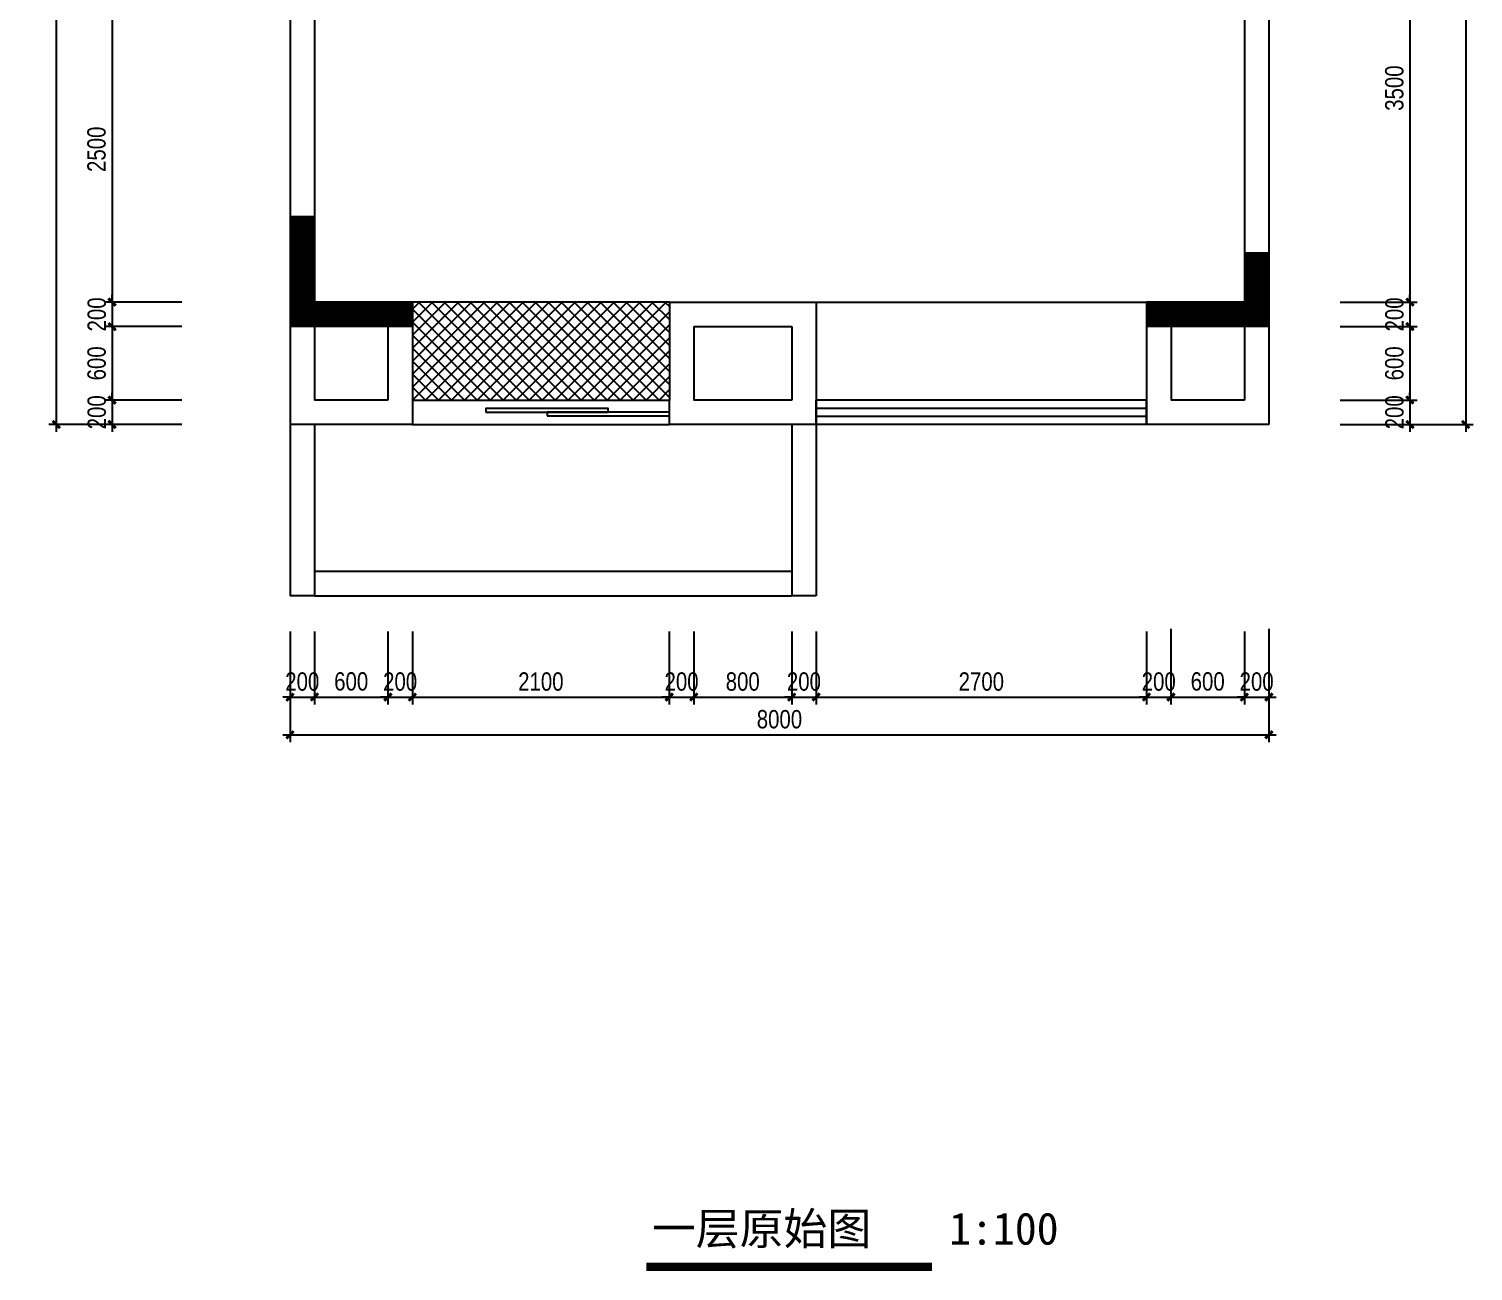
# Model space of a CAD drawing. Extents: x 160245 to 405305, y -111140 to 232735.
# Drawn here: x 332191 to 343994, y -10912 to -757 of the extents above; entities that cross this region are included whole.
import ezdxf

# ---------------------------------------------------------------- set-up
doc = ezdxf.new("R2010")
doc.units = 0
doc.header["$LTSCALE"] = 10
doc.header["$MEASUREMENT"] = 0
doc.layers.get('Defpoints').update_dxf_attribs({"color": 229})
for name, color, linetype in [('DIM_SYMB', 3, 'Continuous'), ('Door 门', 107, 'Continuous'), ('P-O wall 原始墙体', 245, 'Continuous'), ('P-O wall 拆除墙体', 245, 'Continuous'), ('P-o 原建筑尺寸', 8, 'Continuous'), ('P-window 窗', 107, 'Continuous'), ('PUB_TEXT', 30, 'Continuous')]:
    doc.layers.add(name, color=color, linetype=linetype)
doc.styles.add('PDC DIM', font='PMingLiU-ExtB.ttf', dxfattribs={"width": 0.85})
doc.styles.add('黑体', font='simhei.ttf')
doc.dimstyles.new('PDC-A2', dxfattribs={"dimscale": 0, "dimtxt": 2.5, "dimasz": 1, "dimexe": 1, "dimexo": 1, "dimgap": 0.7, "dimtad": 1, "dimdec": 0, "dimtxsty": 'PDC DIM', "dimblk": 'ARCHTICK', "dimcen": 1, "dimdle": 1, "dimclrd": 8, "dimclre": 8, "dimclrt": 9, "dimadec": 0, "dimazin": 0, "dimtfac": 1, "dimtdec": 0, "dimtix": 1, "dimtmove": 2, "dimatfit": 3, "dimldrblk": 'PDC A2 T R', "dimfxl": 10, "dimfxlon": 1, "dimarcsym": 0})
pattern_1 = [(45, (123409.743, 0), (-8.8388348, 8.8388348), [])]

# ---------------------------------------------------------------- blocks, each defined once
blk = doc.blocks.new('$WINLIB2D$00000001')
at = {"color": 0}
for points in [[(-0.5, 0.5), (-0.5, -0.5)], [(-0.5, 0.5), (0.5, 0.5)], [(0.5, -0.5), (0.5, 0.5)], [(0.5, 0.1667), (-0.5, 0.1667)], [(0.5, -0.1667), (-0.5, -0.1667)], [(-0.5, -0.5), (0.5, -0.5)]]:
    blk.add_lwpolyline(points, dxfattribs=at)
blk = doc.blocks.new('_ArchTick')
at = {"color": 0, "linetype": 'ByBlock', "const_width": 0.4}
blk.add_lwpolyline([(-0.5, -0.5), (0.5, 0.5)], dxfattribs=at)
blk = doc.blocks.new('*D1817')
at = {"layer": 'Defpoints', "color": 0}
for p in [(334325, -5622), (334525, -5622), (334525, -6219)]:
    blk.add_point(p, dxfattribs=at)
at = {"layer": 'P-o 原建筑尺寸', "color": 8, "lineweight": -2}
for p, q in [((334325, -5682), (334325, -6279)), ((334525, -5682), (334525, -6279)), ((334325, -6219), (334265, -6219)), ((334325, -6219), (334525, -6219)), ((334525, -6219), (334585, -6219))]:
    blk.add_line(p, q, dxfattribs=at)
at = {"layer": 'P-o 原建筑尺寸', "color": 8, "lineweight": -2, "xscale": 60, "yscale": 60, "zscale": 60}
blk.add_blockref('_ArchTick', (334325, -6219), dxfattribs=at)
at = {"layer": 'P-o 原建筑尺寸', "color": 8, "lineweight": -2, "xscale": 60, "yscale": 60, "zscale": 60, "rotation": 180}
blk.add_blockref('_ArchTick', (334525, -6219), dxfattribs=at)
at = {"layer": 'P-o 原建筑尺寸', "color": 9, "insert": (334425, -6093), "char_height": 150, "attachment_point": 5, "style": 'PDC DIM'}
blk.add_mtext('200', dxfattribs=at)
blk = doc.blocks.new('PDC A2 T R')
at = {"color": 0, "linetype": 'ByBlock'}
blk.add_line((0, 0), (-2, 0), dxfattribs=at)
for points in [[(-2.15, 0.89), (-1.49, 1.35), (-0.6, 0), (0, 0)], [(-2.15, -0.89), (-1.49, -1.35), (-0.6, 0), (0, 0)]]:
    blk.add_solid(points, dxfattribs=at)
blk = doc.blocks.new('*D1818')
at = {"layer": 'Defpoints', "color": 0}
for p in [(334525, -5622), (335125, -5622), (335125, -6219)]:
    blk.add_point(p, dxfattribs=at)
at = {"layer": 'P-o 原建筑尺寸', "color": 8, "lineweight": -2}
for p, q in [((334525, -5682), (334525, -6279)), ((335125, -5682), (335125, -6279)), ((334465, -6219), (335185, -6219))]:
    blk.add_line(p, q, dxfattribs=at)
at = {"layer": 'P-o 原建筑尺寸', "color": 8, "lineweight": -2, "xscale": 60, "yscale": 60, "zscale": 60, "rotation": 180}
blk.add_blockref('_ArchTick', (334525, -6219), dxfattribs=at)
at = {"layer": 'P-o 原建筑尺寸', "color": 8, "lineweight": -2, "xscale": 60, "yscale": 60, "zscale": 60}
blk.add_blockref('_ArchTick', (335125, -6219), dxfattribs=at)
at = {"layer": 'P-o 原建筑尺寸', "color": 9, "insert": (334825, -6092), "char_height": 150, "attachment_point": 5, "style": 'PDC DIM'}
blk.add_mtext('600', dxfattribs=at)
blk = doc.blocks.new('*D1819')
at = {"layer": 'Defpoints', "color": 0}
for p in [(338425, -5622), (338625, -5622), (338625, -6219)]:
    blk.add_point(p, dxfattribs=at)
at = {"layer": 'P-o 原建筑尺寸', "color": 8, "lineweight": -2}
for p, q in [((338425, -5682), (338425, -6279)), ((338625, -5682), (338625, -6279)), ((338425, -6219), (338365, -6219)), ((338425, -6219), (338625, -6219)), ((338625, -6219), (338685, -6219))]:
    blk.add_line(p, q, dxfattribs=at)
at = {"layer": 'P-o 原建筑尺寸', "color": 8, "lineweight": -2, "xscale": 60, "yscale": 60, "zscale": 60}
blk.add_blockref('_ArchTick', (338425, -6219), dxfattribs=at)
at = {"layer": 'P-o 原建筑尺寸', "color": 8, "lineweight": -2, "xscale": 60, "yscale": 60, "zscale": 60, "rotation": 180}
blk.add_blockref('_ArchTick', (338625, -6219), dxfattribs=at)
at = {"layer": 'P-o 原建筑尺寸', "color": 9, "insert": (338525, -6093), "char_height": 150, "attachment_point": 5, "style": 'PDC DIM'}
blk.add_mtext('200', dxfattribs=at)
blk = doc.blocks.new('*D1820')
at = {"layer": 'Defpoints', "color": 0}
for p in [(338625, -5622), (341325, -5622), (341325, -6219)]:
    blk.add_point(p, dxfattribs=at)
at = {"layer": 'P-o 原建筑尺寸', "color": 8, "lineweight": -2}
for p, q in [((338625, -5682), (338625, -6279)), ((341325, -5682), (341325, -6279)), ((338565, -6219), (341385, -6219))]:
    blk.add_line(p, q, dxfattribs=at)
at = {"layer": 'P-o 原建筑尺寸', "color": 8, "lineweight": -2, "xscale": 60, "yscale": 60, "zscale": 60, "rotation": 180}
blk.add_blockref('_ArchTick', (338625, -6219), dxfattribs=at)
at = {"layer": 'P-o 原建筑尺寸', "color": 8, "lineweight": -2, "xscale": 60, "yscale": 60, "zscale": 60}
blk.add_blockref('_ArchTick', (341325, -6219), dxfattribs=at)
at = {"layer": 'P-o 原建筑尺寸', "color": 9, "insert": (339975, -6093), "char_height": 150, "attachment_point": 5, "style": 'PDC DIM'}
blk.add_mtext('2700', dxfattribs=at)
blk = doc.blocks.new('*D1821')
at = {"layer": 'Defpoints', "color": 0}
for p in [(342125, -5622), (342325, -5602), (342325, -6219)]:
    blk.add_point(p, dxfattribs=at)
at = {"layer": 'P-o 原建筑尺寸', "color": 8, "lineweight": -2}
for p, q in [((342325, -5662), (342325, -6279)), ((342125, -5682), (342125, -6279)), ((342125, -6219), (342065, -6219)), ((342125, -6219), (342325, -6219)), ((342325, -6219), (342385, -6219))]:
    blk.add_line(p, q, dxfattribs=at)
at = {"layer": 'P-o 原建筑尺寸', "color": 8, "lineweight": -2, "xscale": 60, "yscale": 60, "zscale": 60}
blk.add_blockref('_ArchTick', (342125, -6219), dxfattribs=at)
at = {"layer": 'P-o 原建筑尺寸', "color": 8, "lineweight": -2, "xscale": 60, "yscale": 60, "zscale": 60, "rotation": 180}
blk.add_blockref('_ArchTick', (342325, -6219), dxfattribs=at)
at = {"layer": 'P-o 原建筑尺寸', "color": 9, "insert": (342225, -6093), "char_height": 150, "attachment_point": 5, "style": 'PDC DIM'}
blk.add_mtext('200', dxfattribs=at)
blk = doc.blocks.new('*D1822')
at = {"layer": 'Defpoints', "color": 0}
for p in [(334325, -5719), (342325, -5719), (342325, -6527)]:
    blk.add_point(p, dxfattribs=at)
at = {"layer": 'P-o 原建筑尺寸', "color": 8, "lineweight": -2}
for p, q in [((334325, -5927), (334325, -6587)), ((342325, -5927), (342325, -6587)), ((334265, -6527), (342385, -6527))]:
    blk.add_line(p, q, dxfattribs=at)
at = {"layer": 'P-o 原建筑尺寸', "color": 8, "lineweight": -2, "xscale": 60, "yscale": 60, "zscale": 60, "rotation": 180}
blk.add_blockref('_ArchTick', (334325, -6527), dxfattribs=at)
at = {"layer": 'P-o 原建筑尺寸', "color": 8, "lineweight": -2, "xscale": 60, "yscale": 60, "zscale": 60}
blk.add_blockref('_ArchTick', (342325, -6527), dxfattribs=at)
at = {"layer": 'P-o 原建筑尺寸', "color": 9, "insert": (338325, -6401), "char_height": 150, "attachment_point": 5, "style": 'PDC DIM'}
blk.add_mtext('8000', dxfattribs=at)
blk = doc.blocks.new('*D1828')
at = {"layer": 'Defpoints', "color": 0, "transparency": 16777216}
for p in [(333502, -491), (332871, -2991), (333502, -2991)]:
    blk.add_point(p, dxfattribs=at)
at = {"layer": 'P-o 原建筑尺寸', "color": 8, "lineweight": -2, "transparency": 16777216}
for p, q in [((332871, -431), (332871, -3051)), ((333442, -491), (332811, -491)), ((333442, -2991), (332811, -2991))]:
    blk.add_line(p, q, dxfattribs=at)
at = {"layer": 'P-o 原建筑尺寸', "color": 8, "lineweight": -2, "transparency": 16777216, "xscale": 60, "yscale": 60, "zscale": 60}
for p, rotation in [((332871, -491), 90), ((332871, -2991), 270)]:
    blk.add_blockref('_ArchTick', p, dxfattribs=dict(at, rotation=rotation))
at = {"layer": 'P-o 原建筑尺寸', "color": 9, "transparency": 16777216, "insert": (332744, -1741), "char_height": 150, "attachment_point": 5, "rotation": 90, "style": 'PDC DIM'}
blk.add_mtext('2500', dxfattribs=at)
blk = doc.blocks.new('*D1829')
at = {"layer": 'Defpoints', "color": 0, "transparency": 16777216}
for p in [(333502, -2991), (332871, -3191), (333502, -3191)]:
    blk.add_point(p, dxfattribs=at)
at = {"layer": 'P-o 原建筑尺寸', "color": 8, "lineweight": -2, "transparency": 16777216}
for p, q in [((332871, -2991), (332871, -2931)), ((333442, -2991), (332811, -2991)), ((332871, -2991), (332871, -3191)), ((333442, -3191), (332811, -3191)), ((332871, -3191), (332871, -3251))]:
    blk.add_line(p, q, dxfattribs=at)
at = {"layer": 'P-o 原建筑尺寸', "color": 8, "lineweight": -2, "transparency": 16777216, "xscale": 60, "yscale": 60, "zscale": 60}
for p, rotation in [((332871, -2991), 270), ((332871, -3191), 90)]:
    blk.add_blockref('_ArchTick', p, dxfattribs=dict(at, rotation=rotation))
at = {"layer": 'P-o 原建筑尺寸', "color": 9, "transparency": 16777216, "insert": (332746, -3091), "char_height": 150, "attachment_point": 5, "rotation": 90, "style": 'PDC DIM'}
blk.add_mtext('200', dxfattribs=at)
blk = doc.blocks.new('*D1830')
at = {"layer": 'Defpoints', "color": 0, "transparency": 16777216}
for p in [(333502, -3191), (332871, -3791), (333502, -3791)]:
    blk.add_point(p, dxfattribs=at)
at = {"layer": 'P-o 原建筑尺寸', "color": 8, "lineweight": -2, "transparency": 16777216}
for p, q in [((332871, -3131), (332871, -3851)), ((333442, -3191), (332811, -3191)), ((333442, -3791), (332811, -3791))]:
    blk.add_line(p, q, dxfattribs=at)
at = {"layer": 'P-o 原建筑尺寸', "color": 8, "lineweight": -2, "transparency": 16777216, "xscale": 60, "yscale": 60, "zscale": 60}
for p, rotation in [((332871, -3191), 90), ((332871, -3791), 270)]:
    blk.add_blockref('_ArchTick', p, dxfattribs=dict(at, rotation=rotation))
at = {"layer": 'P-o 原建筑尺寸', "color": 9, "transparency": 16777216, "insert": (332745, -3491), "char_height": 150, "attachment_point": 5, "rotation": 90, "style": 'PDC DIM'}
blk.add_mtext('600', dxfattribs=at)
blk = doc.blocks.new('*D1831')
at = {"layer": 'Defpoints', "color": 0, "transparency": 16777216}
for p in [(333502, -3791), (332871, -3991), (333502, -3991)]:
    blk.add_point(p, dxfattribs=at)
at = {"layer": 'P-o 原建筑尺寸', "color": 8, "lineweight": -2, "transparency": 16777216}
for p, q in [((332871, -3791), (332871, -3731)), ((333442, -3791), (332811, -3791)), ((332871, -3791), (332871, -3991)), ((333442, -3991), (332811, -3991)), ((332871, -3991), (332871, -4051))]:
    blk.add_line(p, q, dxfattribs=at)
at = {"layer": 'P-o 原建筑尺寸', "color": 8, "lineweight": -2, "transparency": 16777216, "xscale": 60, "yscale": 60, "zscale": 60}
for p, rotation in [((332871, -3791), 270), ((332871, -3991), 90)]:
    blk.add_blockref('_ArchTick', p, dxfattribs=dict(at, rotation=rotation))
at = {"layer": 'P-o 原建筑尺寸', "color": 9, "transparency": 16777216, "insert": (332746, -3891), "char_height": 150, "attachment_point": 5, "rotation": 90, "style": 'PDC DIM'}
blk.add_mtext('200', dxfattribs=at)
blk = doc.blocks.new('*D1832')
at = {"layer": 'Defpoints', "color": 0, "transparency": 16777216}
for p in [(333502, 6709), (332415, -3991), (333502, -3991)]:
    blk.add_point(p, dxfattribs=at)
at = {"layer": 'P-o 原建筑尺寸', "color": 8, "lineweight": -2, "transparency": 16777216}
for p, q in [((332415, 6769), (332415, -4051)), ((333015, 6709), (332355, 6709)), ((333015, -3991), (332355, -3991))]:
    blk.add_line(p, q, dxfattribs=at)
at = {"layer": 'P-o 原建筑尺寸', "color": 8, "lineweight": -2, "transparency": 16777216, "xscale": 60, "yscale": 60, "zscale": 60}
for p, rotation in [((332415, 6709), 90), ((332415, -3991), 270)]:
    blk.add_blockref('_ArchTick', p, dxfattribs=dict(at, rotation=rotation))
at = {"layer": 'P-o 原建筑尺寸', "color": 9, "transparency": 16777216, "insert": (332289, 1359), "char_height": 150, "attachment_point": 5, "rotation": 90, "style": 'PDC DIM'}
blk.add_mtext('10700', dxfattribs=at)
blk = doc.blocks.new('*D1838')
at = {"layer": 'Defpoints', "color": 0, "transparency": 16777216}
for p in [(342847, 509), (342847, -2991), (343478, -2991)]:
    blk.add_point(p, dxfattribs=at)
at = {"layer": 'P-o 原建筑尺寸', "color": 8, "lineweight": -2, "transparency": 16777216}
for p, q in [((342907, 509), (343538, 509)), ((343478, 569), (343478, -3051)), ((342907, -2991), (343538, -2991))]:
    blk.add_line(p, q, dxfattribs=at)
at = {"layer": 'P-o 原建筑尺寸', "color": 8, "lineweight": -2, "transparency": 16777216, "xscale": 60, "yscale": 60, "zscale": 60}
for p, rotation in [((343478, 509), 90), ((343478, -2991), 270)]:
    blk.add_blockref('_ArchTick', p, dxfattribs=dict(at, rotation=rotation))
at = {"layer": 'P-o 原建筑尺寸', "color": 9, "transparency": 16777216, "insert": (343351, -1241), "char_height": 150, "attachment_point": 5, "rotation": 90, "style": 'PDC DIM'}
blk.add_mtext('3500', dxfattribs=at)
blk = doc.blocks.new('*D1839')
at = {"layer": 'Defpoints', "color": 0, "transparency": 16777216}
for p in [(342847, -2991), (342847, -3191), (343478, -3191)]:
    blk.add_point(p, dxfattribs=at)
at = {"layer": 'P-o 原建筑尺寸', "color": 8, "lineweight": -2, "transparency": 16777216}
for p, q in [((343478, -2991), (343478, -2931)), ((342907, -2991), (343538, -2991)), ((343478, -2991), (343478, -3191)), ((342907, -3191), (343538, -3191)), ((343478, -3191), (343478, -3251))]:
    blk.add_line(p, q, dxfattribs=at)
at = {"layer": 'P-o 原建筑尺寸', "color": 8, "lineweight": -2, "transparency": 16777216, "xscale": 60, "yscale": 60, "zscale": 60}
for p, rotation in [((343478, -2991), 270), ((343478, -3191), 90)]:
    blk.add_blockref('_ArchTick', p, dxfattribs=dict(at, rotation=rotation))
at = {"layer": 'P-o 原建筑尺寸', "color": 9, "transparency": 16777216, "insert": (343352, -3091), "char_height": 150, "attachment_point": 5, "rotation": 90, "style": 'PDC DIM'}
blk.add_mtext('200', dxfattribs=at)
blk = doc.blocks.new('*D1840')
at = {"layer": 'Defpoints', "color": 0, "transparency": 16777216}
for p in [(342847, -3191), (342847, -3791), (343478, -3791)]:
    blk.add_point(p, dxfattribs=at)
at = {"layer": 'P-o 原建筑尺寸', "color": 8, "lineweight": -2, "transparency": 16777216}
for p, q in [((343478, -3131), (343478, -3851)), ((342907, -3191), (343538, -3191)), ((342907, -3791), (343538, -3791))]:
    blk.add_line(p, q, dxfattribs=at)
at = {"layer": 'P-o 原建筑尺寸', "color": 8, "lineweight": -2, "transparency": 16777216, "xscale": 60, "yscale": 60, "zscale": 60}
for p, rotation in [((343478, -3191), 90), ((343478, -3791), 270)]:
    blk.add_blockref('_ArchTick', p, dxfattribs=dict(at, rotation=rotation))
at = {"layer": 'P-o 原建筑尺寸', "color": 9, "transparency": 16777216, "insert": (343351, -3491), "char_height": 150, "attachment_point": 5, "rotation": 90, "style": 'PDC DIM'}
blk.add_mtext('600', dxfattribs=at)
blk = doc.blocks.new('*D1841')
at = {"layer": 'Defpoints', "color": 0, "transparency": 16777216}
for p in [(342847, -3791), (342847, -3991), (343478, -3991)]:
    blk.add_point(p, dxfattribs=at)
at = {"layer": 'P-o 原建筑尺寸', "color": 8, "lineweight": -2, "transparency": 16777216}
for p, q in [((343478, -3791), (343478, -3731)), ((342907, -3791), (343538, -3791)), ((343478, -3791), (343478, -3991)), ((342907, -3991), (343538, -3991)), ((343478, -3991), (343478, -4051))]:
    blk.add_line(p, q, dxfattribs=at)
at = {"layer": 'P-o 原建筑尺寸', "color": 8, "lineweight": -2, "transparency": 16777216, "xscale": 60, "yscale": 60, "zscale": 60}
for p, rotation in [((343478, -3791), 270), ((343478, -3991), 90)]:
    blk.add_blockref('_ArchTick', p, dxfattribs=dict(at, rotation=rotation))
at = {"layer": 'P-o 原建筑尺寸', "color": 9, "transparency": 16777216, "insert": (343352, -3891), "char_height": 150, "attachment_point": 5, "rotation": 90, "style": 'PDC DIM'}
blk.add_mtext('200', dxfattribs=at)
blk = doc.blocks.new('*D1842')
at = {"layer": 'Defpoints', "color": 0, "transparency": 16777216}
for p in [(342847, 6709), (342847, -3991), (343934, -3991)]:
    blk.add_point(p, dxfattribs=at)
at = {"layer": 'P-o 原建筑尺寸', "color": 8, "lineweight": -2, "transparency": 16777216}
for p, q in [((343934, 6769), (343934, -4051)), ((343334, 6709), (343994, 6709)), ((343334, -3991), (343994, -3991))]:
    blk.add_line(p, q, dxfattribs=at)
at = {"layer": 'P-o 原建筑尺寸', "color": 8, "lineweight": -2, "transparency": 16777216, "xscale": 60, "yscale": 60, "zscale": 60}
for p, rotation in [((343934, 6709), 90), ((343934, -3991), 270)]:
    blk.add_blockref('_ArchTick', p, dxfattribs=dict(at, rotation=rotation))
at = {"layer": 'P-o 原建筑尺寸', "color": 9, "transparency": 16777216, "insert": (343809, 1359), "char_height": 150, "attachment_point": 5, "rotation": 90, "style": 'PDC DIM'}
blk.add_mtext('10700', dxfattribs=at)
blk = doc.blocks.new('*D1876')
at = {"layer": 'Defpoints', "color": 0}
for p in [(335125, -5622), (335325, -5622), (335325, -6219)]:
    blk.add_point(p, dxfattribs=at)
at = {"layer": 'P-o 原建筑尺寸', "color": 8, "lineweight": -2}
for p, q in [((335125, -5682), (335125, -6279)), ((335325, -5682), (335325, -6279)), ((335125, -6219), (335065, -6219)), ((335125, -6219), (335325, -6219)), ((335325, -6219), (335385, -6219))]:
    blk.add_line(p, q, dxfattribs=at)
at = {"layer": 'P-o 原建筑尺寸', "color": 8, "lineweight": -2, "xscale": 60, "yscale": 60, "zscale": 60}
blk.add_blockref('_ArchTick', (335125, -6219), dxfattribs=at)
at = {"layer": 'P-o 原建筑尺寸', "color": 8, "lineweight": -2, "xscale": 60, "yscale": 60, "zscale": 60, "rotation": 180}
blk.add_blockref('_ArchTick', (335325, -6219), dxfattribs=at)
at = {"layer": 'P-o 原建筑尺寸', "color": 9, "insert": (335225, -6093), "char_height": 150, "attachment_point": 5, "style": 'PDC DIM'}
blk.add_mtext('200', dxfattribs=at)
blk = doc.blocks.new('*D1877')
at = {"layer": 'Defpoints', "color": 0}
for p in [(335325, -5622), (337425, -5622), (337425, -6219)]:
    blk.add_point(p, dxfattribs=at)
at = {"layer": 'P-o 原建筑尺寸', "color": 8, "lineweight": -2}
for p, q in [((335325, -5682), (335325, -6279)), ((337425, -5682), (337425, -6279)), ((335265, -6219), (337485, -6219))]:
    blk.add_line(p, q, dxfattribs=at)
at = {"layer": 'P-o 原建筑尺寸', "color": 8, "lineweight": -2, "xscale": 60, "yscale": 60, "zscale": 60, "rotation": 180}
blk.add_blockref('_ArchTick', (335325, -6219), dxfattribs=at)
at = {"layer": 'P-o 原建筑尺寸', "color": 8, "lineweight": -2, "xscale": 60, "yscale": 60, "zscale": 60}
blk.add_blockref('_ArchTick', (337425, -6219), dxfattribs=at)
at = {"layer": 'P-o 原建筑尺寸', "color": 9, "insert": (336375, -6093), "char_height": 150, "attachment_point": 5, "style": 'PDC DIM'}
blk.add_mtext('2100', dxfattribs=at)
blk = doc.blocks.new('*D1878')
at = {"layer": 'Defpoints', "color": 0}
for p in [(337425, -5622), (337625, -5622), (337625, -6219)]:
    blk.add_point(p, dxfattribs=at)
at = {"layer": 'P-o 原建筑尺寸', "color": 8, "lineweight": -2}
for p, q in [((337425, -5682), (337425, -6279)), ((337625, -5682), (337625, -6279)), ((337425, -6219), (337365, -6219)), ((337425, -6219), (337625, -6219)), ((337625, -6219), (337685, -6219))]:
    blk.add_line(p, q, dxfattribs=at)
at = {"layer": 'P-o 原建筑尺寸', "color": 8, "lineweight": -2, "xscale": 60, "yscale": 60, "zscale": 60}
blk.add_blockref('_ArchTick', (337425, -6219), dxfattribs=at)
at = {"layer": 'P-o 原建筑尺寸', "color": 8, "lineweight": -2, "xscale": 60, "yscale": 60, "zscale": 60, "rotation": 180}
blk.add_blockref('_ArchTick', (337625, -6219), dxfattribs=at)
at = {"layer": 'P-o 原建筑尺寸', "color": 9, "insert": (337525, -6093), "char_height": 150, "attachment_point": 5, "style": 'PDC DIM'}
blk.add_mtext('200', dxfattribs=at)
blk = doc.blocks.new('*D1879')
at = {"layer": 'Defpoints', "color": 0}
for p in [(337625, -5622), (338425, -5622), (338425, -6219)]:
    blk.add_point(p, dxfattribs=at)
at = {"layer": 'P-o 原建筑尺寸', "color": 8, "lineweight": -2}
for p, q in [((337625, -5682), (337625, -6279)), ((338425, -5682), (338425, -6279)), ((337565, -6219), (338485, -6219))]:
    blk.add_line(p, q, dxfattribs=at)
at = {"layer": 'P-o 原建筑尺寸', "color": 8, "lineweight": -2, "xscale": 60, "yscale": 60, "zscale": 60, "rotation": 180}
blk.add_blockref('_ArchTick', (337625, -6219), dxfattribs=at)
at = {"layer": 'P-o 原建筑尺寸', "color": 8, "lineweight": -2, "xscale": 60, "yscale": 60, "zscale": 60}
blk.add_blockref('_ArchTick', (338425, -6219), dxfattribs=at)
at = {"layer": 'P-o 原建筑尺寸', "color": 9, "insert": (338025, -6093), "char_height": 150, "attachment_point": 5, "style": 'PDC DIM'}
blk.add_mtext('800', dxfattribs=at)
blk = doc.blocks.new('*D1880')
at = {"layer": 'Defpoints', "color": 0}
for p in [(341325, -5622), (341525, -5602), (341525, -6219)]:
    blk.add_point(p, dxfattribs=at)
at = {"layer": 'P-o 原建筑尺寸', "color": 8, "lineweight": -2}
for p, q in [((341525, -5662), (341525, -6279)), ((341325, -5682), (341325, -6279)), ((341325, -6219), (341265, -6219)), ((341325, -6219), (341525, -6219)), ((341525, -6219), (341585, -6219))]:
    blk.add_line(p, q, dxfattribs=at)
at = {"layer": 'P-o 原建筑尺寸', "color": 8, "lineweight": -2, "xscale": 60, "yscale": 60, "zscale": 60}
blk.add_blockref('_ArchTick', (341325, -6219), dxfattribs=at)
at = {"layer": 'P-o 原建筑尺寸', "color": 8, "lineweight": -2, "xscale": 60, "yscale": 60, "zscale": 60, "rotation": 180}
blk.add_blockref('_ArchTick', (341525, -6219), dxfattribs=at)
at = {"layer": 'P-o 原建筑尺寸', "color": 9, "insert": (341425, -6093), "char_height": 150, "attachment_point": 5, "style": 'PDC DIM'}
blk.add_mtext('200', dxfattribs=at)
blk = doc.blocks.new('*D1881')
at = {"layer": 'Defpoints', "color": 0}
for p in [(341525, -5622), (342125, -5622), (342125, -6219)]:
    blk.add_point(p, dxfattribs=at)
at = {"layer": 'P-o 原建筑尺寸', "color": 8, "lineweight": -2}
for p, q in [((341525, -5682), (341525, -6279)), ((342125, -5682), (342125, -6279)), ((341465, -6219), (342185, -6219))]:
    blk.add_line(p, q, dxfattribs=at)
at = {"layer": 'P-o 原建筑尺寸', "color": 8, "lineweight": -2, "xscale": 60, "yscale": 60, "zscale": 60, "rotation": 180}
blk.add_blockref('_ArchTick', (341525, -6219), dxfattribs=at)
at = {"layer": 'P-o 原建筑尺寸', "color": 8, "lineweight": -2, "xscale": 60, "yscale": 60, "zscale": 60}
blk.add_blockref('_ArchTick', (342125, -6219), dxfattribs=at)
at = {"layer": 'P-o 原建筑尺寸', "color": 9, "insert": (341825, -6092), "char_height": 150, "attachment_point": 5, "style": 'PDC DIM'}
blk.add_mtext('600', dxfattribs=at)

msp = doc.modelspace()

# ---------------------------------------------------------------- hatches: boundary and pattern name
at = {"layer": 'P-O wall 原始墙体'}
h = msp.add_hatch(dxfattribs=at)
h.set_pattern_fill('ANSI31', color=256, scale=100, style=0)
h.set_pattern_definition(pattern_1)
h.paths.add_polyline_path([(334525.4, -2290.6), (334525.4, -2990.6), (334325.4, -2990.6), (334325.4, -2290.6)])
h = msp.add_hatch(dxfattribs=at)
h.set_pattern_fill('ANSI31', color=256, scale=100, style=0)
h.set_pattern_definition(pattern_1)
h.paths.add_polyline_path([(342325.4, -2590.6), (342125.4, -2590.6), (342125.4, -2990.6), (341325.4, -2990.6), (341325.4, -3190.6), (342325.4, -3190.6), (342325.4, -3090.6)])
h = msp.add_hatch(dxfattribs=at)
h.set_pattern_fill('ANSI31', color=256, scale=100, style=0)
h.set_pattern_definition(pattern_1)
h.paths.add_polyline_path([(335325.4, -2990.6), (334325.4, -2990.6), (334325.4, -3190.6), (335325.4, -3190.6)])
at = {"layer": 'P-O wall 拆除墙体'}
h = msp.add_hatch(dxfattribs=at)
h.set_pattern_fill('ANSI37,_O', color=250, scale=600)
h.set_pattern_definition([(45, (335325.4, -3790.64), (-53.033, 53.033), []), (135, (335325.4, -3790.64), (-53.033, -53.033), [])])
h.paths.add_polyline_path([(337425.4, -2990.6), (335325.4, -2990.6), (335325.4, -3790.6), (337425.4, -3790.6)])

# ---------------------------------------------------------------- linework, layer by layer
at = {"layer": 'DIM_SYMB', "const_width": 70}
msp.add_lwpolyline([(337238.3, -10876.6), (339572.4, -10876.6)], dxfattribs=at)
at = {"layer": 'Door 门'}
for p, q in [((335325.4, -3790.6), (337425.4, -3790.6)), ((335325.4, -3990.6), (337425.4, -3990.6)), ((334525.4, -5190.6), (338425.4, -5190.6)), ((334525.4, -5390.6), (338425.4, -5390.6))]:
    msp.add_line(p, q, dxfattribs=at)
for points in [[(335925.4, -3890.6), (336925.4, -3890.6), (336925.4, -3860.6), (335925.4, -3860.6)], [(336425.4, -3920.6), (337425.4, -3920.6), (337425.4, -3890.6), (336425.4, -3890.6)]]:
    msp.add_lwpolyline(points, close=True, dxfattribs=at)
at = {"layer": 'P-O wall 原始墙体'}
for p, q in [((334325.4, 2709.4), (334325.4, -2290.6)), ((334525.4, 2709.4), (334525.4, -2290.6)), ((342325.4, 609.4), (342325.4, -3090.6)), ((342125.4, 509.4), (342125.4, -2990.6)), ((334325.4, -2290.6), (334325.4, -2990.6)), ((334325.4, -2290.6), (334525.4, -2290.6)), ((334525.4, -2290.6), (334525.4, -2990.6)), ((342325.4, -2590.6), (342125.4, -2590.6)), ((335325.4, -2990.6), (334325.4, -2990.6)), ((334325.4, -2990.6), (334325.4, -3990.6)), ((335325.4, -2990.6), (335325.4, -3790.6)), ((337425.4, -2990.6), (337425.4, -3790.6)), ((337425.4, -2990.6), (338625.4, -2990.6)), ((338625.4, -2990.6), (338625.4, -3790.6)), ((341325.4, -2990.6), (341325.4, -3990.6)), ((342125.4, -2990.6), (341325.4, -2990.6)), ((342325.4, -3090.6), (342325.4, -3990.6)), ((335325.4, -3190.6), (334325.4, -3190.6)), ((334525.4, -3190.6), (334525.4, -3790.6)), ((335125.4, -3190.6), (335125.4, -3790.6)), ((337625.4, -3190.6), (337625.4, -3790.6)), ((337625.4, -3190.6), (338425.4, -3190.6)), ((338425.4, -3190.6), (338425.4, -3790.6)), ((342325.4, -3190.6), (341325.4, -3190.6)), ((341525.4, -3190.6), (341525.4, -3790.6)), ((342125.4, -3190.6), (342125.4, -3790.6)), ((335125.4, -3790.6), (334525.4, -3790.6)), ((335325.4, -3790.6), (335325.4, -3990.6)), ((337425.4, -3990.6), (337425.4, -3790.6)), ((338425.4, -3790.6), (337625.4, -3790.6)), ((338625.4, -3790.6), (338625.4, -3990.6)), ((341325.4, -3990.6), (341325.4, -3790.6)), ((341325.4, -3790.6), (341325.4, -3990.6)), ((342125.4, -3790.6), (341525.4, -3790.6)), ((335225.4, -3990.6), (334325.4, -3990.6)), ((334325.4, -3990.6), (334325.4, -5390.6)), ((334525.4, -3990.6), (334525.4, -5390.6)), ((335325.4, -3990.6), (335225.4, -3990.6)), ((337525.4, -3990.6), (337425.4, -3990.6)), ((338525.4, -3990.6), (337525.4, -3990.6)), ((338425.4, -3990.6), (338425.4, -5390.6)), ((338625.4, -3990.6), (338525.4, -3990.6)), ((338625.4, -3990.6), (338625.4, -5390.6)), ((342325.4, -3990.6), (341325.4, -3990.6)), ((334525.4, -5390.6), (334325.4, -5390.6)), ((338625.4, -5390.6), (338425.4, -5390.6))]:
    msp.add_line(p, q, dxfattribs=at)
at = {"layer": 'P-O wall 拆除墙体', "color": 250}
msp.add_line((337425.4, -2990.6), (335325.4, -2990.6), dxfattribs=at)
at = {"layer": 'P-window 窗'}
msp.add_line((338625.4, -2990.6), (341325.4, -2990.6), dxfattribs=at)

# ---------------------------------------------------------------- block references
at = {"layer": 'P-window 窗', "extrusion": (0, 0, -1), "xscale": 2700, "yscale": 200, "zscale": -2700}
msp.add_blockref('$WINLIB2D$00000001', (-339975.4, -3890.6), dxfattribs=at)

# ---------------------------------------------------------------- texts
at = {"layer": 'PUB_TEXT', "style": '黑体'}
for s, p in [('一层原始图', (337282.8, -10695.3)), ('1:100', (339712.4, -10695.3))]:
    msp.add_text(s, height=262.87, dxfattribs=at).set_placement(p)

# ---------------------------------------------------------------- dimensions: what is measured, and where the dimension line sits
at = {"layer": 'P-o 原建筑尺寸'}
for base, p1, p2, picture, middle in [((332414.7, -3990.6), (333502, 6709.4), (333502, -3990.6), '*D1832', (332289.2, 1359.4)), ((343934.3, -3990.6), (342847.1, 6709.4), (342847.1, -3990.6), '*D1842', (343808.8, 1359.4)), ((343477.9, -2990.6), (342847.1, 509.4), (342847.1, -2990.6), '*D1838', (343350.9, -1240.6)), ((332871.2, -2990.6), (333502, -490.6), (333502, -2990.6), '*D1828', (332744.2, -1740.6)), ((332871.2, -3190.6), (333502, -2990.6), (333502, -3190.6), '*D1829', (332745.7, -3090.6)), ((343477.9, -3190.6), (342847.1, -2990.6), (342847.1, -3190.6), '*D1839', (343352.4, -3090.6)), ((332871.2, -3790.6), (333502, -3190.6), (333502, -3790.6), '*D1830', (332744.7, -3490.6)), ((343477.9, -3790.6), (342847.1, -3190.6), (342847.1, -3790.6), '*D1840', (343351.4, -3490.6)), ((332871.2, -3990.6), (333502, -3790.6), (333502, -3990.6), '*D1831', (332745.7, -3890.6)), ((343477.9, -3990.6), (342847.1, -3790.6), (342847.1, -3990.6), '*D1841', (343352.4, -3890.6))]:
    dim = msp.add_linear_dim(base=base, p1=p1, p2=p2, angle=90, dimstyle='PDC-A2', override={"dimscale": 60}, dxfattribs=at)
    dim.commit()
    dim.dimension.update_dxf_attribs({"geometry": picture, "text_midpoint": middle})
for base, p1, p2, picture, middle in [((334525.4, -6218.6), (334325.4, -5621.9), (334525.4, -5621.9), '*D1817', (334425.4, -6093.1)), ((335125.4, -6218.6), (334525.4, -5621.9), (335125.4, -5621.9), '*D1818', (334825.4, -6092.1)), ((335325.4, -6218.6), (335125.4, -5621.9), (335325.4, -5621.9), '*D1876', (335225.4, -6093.1)), ((337425.4, -6218.6), (335325.4, -5621.9), (337425.4, -5621.9), '*D1877', (336375.4, -6093.1)), ((337625.4, -6218.6), (337425.4, -5621.9), (337625.4, -5621.9), '*D1878', (337525.4, -6093.1)), ((338425.4, -6218.6), (337625.4, -5621.9), (338425.4, -5621.9), '*D1879', (338025.4, -6093.1)), ((338625.4, -6218.6), (338425.4, -5621.9), (338625.4, -5621.9), '*D1819', (338525.4, -6093.1)), ((341325.4, -6218.6), (338625.4, -5621.9), (341325.4, -5621.9), '*D1820', (339975.4, -6093.1)), ((341525.4, -6218.6), (341325.4, -5621.9), (341525.4, -5602), '*D1880', (341425.4, -6093.1)), ((342125.4, -6218.6), (341525.4, -5621.9), (342125.4, -5621.9), '*D1881', (341825.4, -6092.1)), ((342325.4, -6218.6), (342125.4, -5621.9), (342325.4, -5602), '*D1821', (342225.4, -6093.1)), ((342325.4, -6526.9), (334325.4, -5718.6), (342325.4, -5718.6), '*D1822', (338325.4, -6401.4))]:
    dim = msp.add_linear_dim(base=base, p1=p1, p2=p2, dimstyle='PDC-A2', override={"dimscale": 60}, dxfattribs=at)
    dim.commit()
    dim.dimension.update_dxf_attribs({"geometry": picture, "text_midpoint": middle})

doc.saveas('drawing.dxf')
